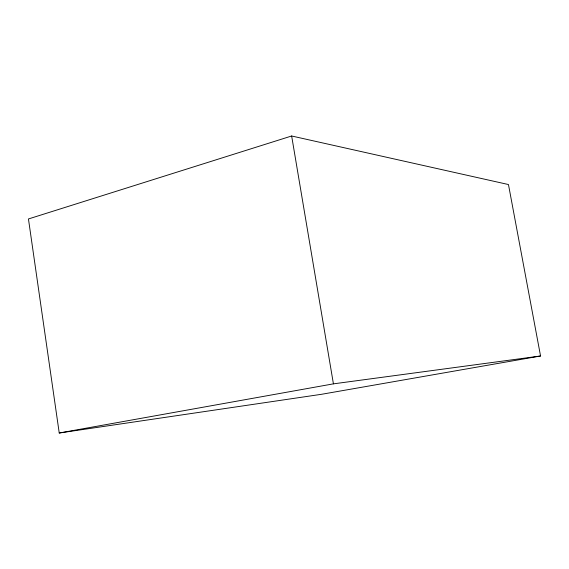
<?xml version="1.0" encoding="UTF-8"?>
<svg xmlns="http://www.w3.org/2000/svg" width="569" height="569" viewBox="0 0 569 569"><rect width="100%" height="100%" fill="white"/><g stroke="black" fill="none" stroke-linecap="round" stroke-linejoin="round"><path stroke-width="0.85" d="M291.655 135.991L28.45 218.958L59.233 433.009L321.613 394.281L540.55 355.988L508.466 184.541L291.655 135.991L333.42 383.855L540.55 355.988M59.233 433.009L333.42 383.855"/></g></svg>
